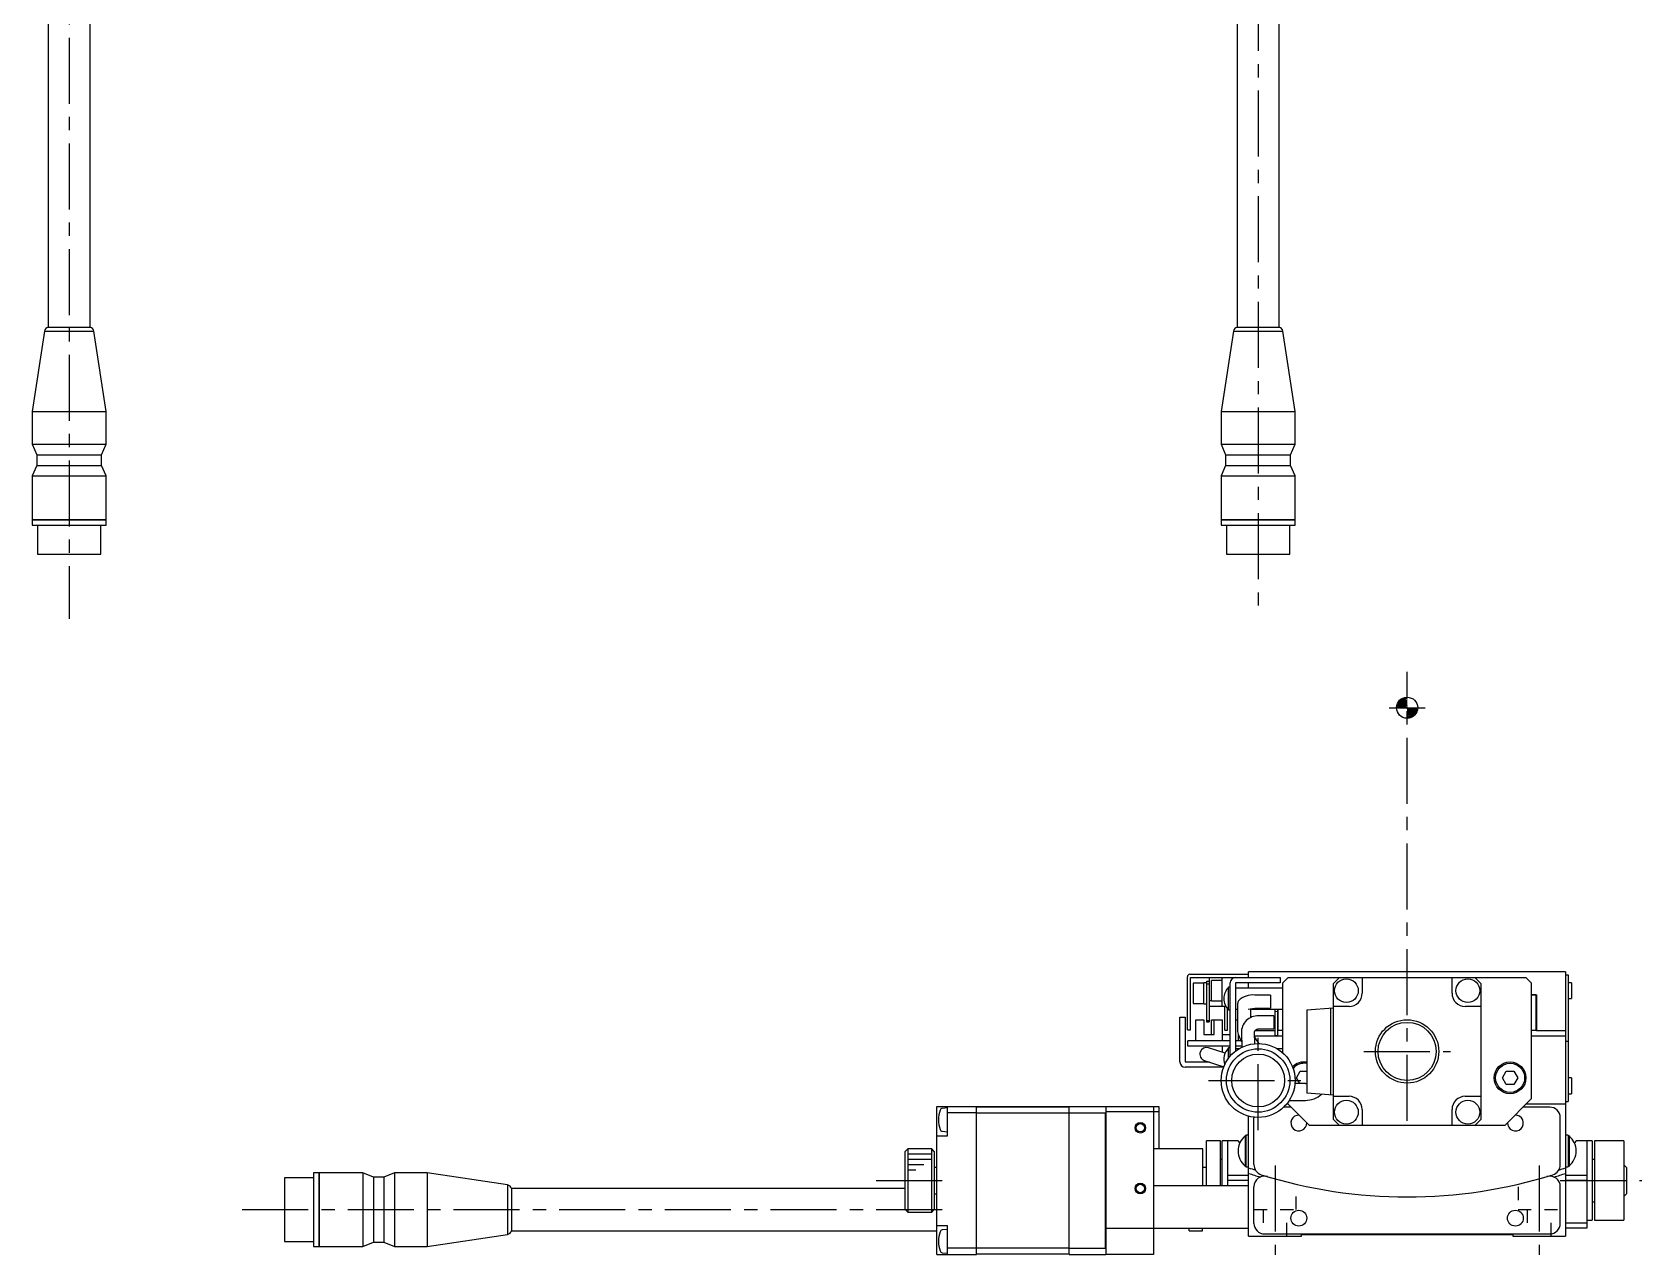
# Model space of a CAD drawing. Extents: x -270 to 424, y 17 to 483.
# Drawn here: x -243.4 to 61.3, y 20.2 to 251.6 of the extents above; entities that cross this region are included whole.
import ezdxf

# ---------------------------------------------------------------- set-up
doc = ezdxf.new("R2010")
doc.units = 0
doc.header["$LTSCALE"] = 10
doc.linetypes.add('CENTER', pattern=[2, 1.25, -0.25, 0.25, -0.25])
doc.linetypes.add('DOT', pattern=[0.5, 0.25, -0.25])
doc.layers.add('1', color=7, linetype='CONTINUOUS')
doc.layers.add('21', color=7, linetype='CONTINUOUS')

# ---------------------------------------------------------------- blocks, each defined once
blk = doc.blocks.new('AID3247')
at = {"layer": '21', "color": 7, "linetype": 'CONTINUOUS'}
blk.add_circle((16.831624, 123.704332), 2, dxfattribs=at)
for centre, radius, start, end in [((16.831624, 123.704332), 1.8, 90, 180), ((16.831624, 123.704332), 1.6, 90, 180), ((16.831624, 123.704332), 1.4, 90, 179.999955), ((16.831624, 123.704332), 1.2, 90, 179.99997), ((16.831624, 123.704332), 1, 90, 179.999964), ((16.831622, 123.704334), 0.799999, 89.999799, 180.000086), ((16.831624, 123.704332), 0.6, 89.99994, 180), ((16.831624, 123.704332), 0.4, 90, 180), ((16.831624, 123.704332), 0.2, 90, 180), ((16.831624, 123.704332), 0.6, 269.99994, 0), ((16.831624, 123.704332), 1.8, 270, 0), ((16.831624, 123.704332), 1.6, 270, 0), ((16.831624, 123.704332), 0.4, 270, 0), ((16.831624, 123.704332), 0.2, 270, 0), ((16.831624, 123.704332), 1.2, 270, 359.99997), ((16.831624, 123.704332), 1.4, 270, 359.999955), ((16.831624, 123.704332), 1, 270, 359.999964), ((16.831622, 123.704334), 0.799999, 270.000201, 359.999914)]:
    blk.add_arc(centre, radius, start, end, dxfattribs=at)

msp = doc.modelspace()

# ---------------------------------------------------------------- linework, layer by layer
at = {"layer": '1', "color": 4, "linetype": 'CENTER'}
for p, q in [((-236.441845, 290.531087), (-236.441845, 140.531087)), ((-11.368376, 280.531087), (-11.368376, 140.531087)), ((16.831624, 45.531087), (16.831624, 130.531087)), ((13.431624, 123.704332), (20.231624, 123.704332)), ((-11.368376, 43.754334), (-11.368376, 62.554331)), ((8.631624, 58.654332), (25.031624, 58.654332)), ((-20.768375, 53.154332), (-1.968378, 53.154332)), ((-8.168376, 37.068424), (-8.168376, 20.15778)), ((41.831624, 37.068424), (41.831624, 20.15778)), ((-83.668376, 34.204332), (-68.668376, 34.204332)), ((45.811909, 34.204332), (61.25976, 34.204332)), ((-203.668376, 28.704332), (-70.297175, 28.704332))]:
    msp.add_line(p, q, dxfattribs=at)
at = {"layer": '1', "color": 7, "linetype": 'CONTINUOUS'}
for p, q in [((-240.441845, 280.78109), (-240.441845, 195.738746)), ((-232.441845, 195.738746), (-232.441845, 278.281086)), ((-15.368376, 278.281086), (-15.368376, 195.738746)), ((-7.368376, 195.738746), (-7.368376, 279.409306)), ((-241.12617, 195.015073), (-243.441844, 179.78109)), ((-241.12617, 195.015073), (-231.757519, 195.015073)), ((-240.441845, 195.738746), (-232.441845, 195.738746)), ((-229.441846, 179.78109), (-231.757519, 195.015073)), ((-16.052702, 195.015073), (-18.368375, 179.78109)), ((-16.052702, 195.015073), (-6.684051, 195.015073)), ((-15.368376, 195.738746), (-7.368376, 195.738746)), ((-4.368377, 179.78109), (-6.684051, 195.015073)), ((-243.441844, 179.78109), (-243.441844, 173.588091)), ((-243.441844, 179.78109), (-229.441846, 179.78109)), ((-229.441846, 173.588091), (-229.441846, 179.78109)), ((-18.368375, 179.78109), (-18.368375, 173.588091)), ((-18.368375, 179.78109), (-4.368377, 179.78109)), ((-4.368377, 173.588091), (-4.368377, 179.78109)), ((-243.441844, 173.588091), (-242.591845, 171.588091)), ((-243.441844, 173.588091), (-229.441846, 173.588091)), ((-242.591845, 171.588091), (-242.591845, 169.588091)), ((-242.591845, 171.588091), (-230.291845, 171.588091)), ((-230.291845, 171.588091), (-229.441846, 173.588091)), ((-230.291845, 169.588091), (-230.291845, 171.588091)), ((-18.368375, 173.588091), (-17.518376, 171.588091)), ((-18.368375, 173.588091), (-4.368377, 173.588091)), ((-17.518376, 171.588091), (-17.518376, 169.588091)), ((-17.518376, 171.588091), (-5.218376, 171.588091)), ((-5.218376, 171.588091), (-4.368377, 173.588091)), ((-5.218376, 169.588091), (-5.218376, 171.588091)), ((-242.591845, 169.588091), (-243.441844, 167.588091)), ((-243.441844, 167.588091), (-243.441844, 159.331091)), ((-243.441844, 167.588091), (-229.441846, 167.588091)), ((-242.591845, 169.588091), (-230.291845, 169.588091)), ((-229.441846, 167.588091), (-230.291845, 169.588091)), ((-229.441846, 159.331091), (-229.441846, 167.588091)), ((-17.518376, 169.588091), (-18.368375, 167.588091)), ((-18.368375, 167.588091), (-18.368375, 159.331091)), ((-18.368375, 167.588091), (-4.368377, 167.588091)), ((-17.518376, 169.588091), (-5.218376, 169.588091)), ((-4.368377, 167.588091), (-5.218376, 169.588091)), ((-4.368377, 159.331091), (-4.368377, 167.588091)), ((-243.441844, 159.331091), (-243.391844, 159.281091)), ((-243.441844, 159.331091), (-229.441846, 159.331091)), ((-243.441844, 159.281091), (-243.441844, 158.281089)), ((-243.441844, 159.281091), (-229.441846, 159.281091)), ((-229.491846, 159.281091), (-229.441846, 159.331091)), ((-229.441846, 158.281089), (-229.441846, 159.281091)), ((-18.368375, 159.331091), (-18.318375, 159.281091)), ((-18.368375, 159.331091), (-4.368377, 159.331091)), ((-18.368375, 159.281091), (-18.368375, 158.281089)), ((-18.368375, 159.281091), (-4.368377, 159.281091)), ((-4.418377, 159.281091), (-4.368377, 159.331091)), ((-4.368377, 158.281089), (-4.368377, 159.281091)), ((-243.441844, 158.281089), (-229.441846, 158.281089)), ((-242.441843, 158.281089), (-242.441843, 152.781088)), ((-230.441847, 152.781088), (-230.441847, 158.281089)), ((-18.368375, 158.281089), (-4.368377, 158.281089)), ((-17.368374, 158.281089), (-17.368374, 152.781088)), ((-5.368378, 152.781088), (-5.368378, 158.281089)), ((-242.441843, 152.781088), (-230.441847, 152.781088)), ((-17.368374, 152.781088), (-5.368378, 152.781088)), ((-24.268376, 73.254332), (-13.168376, 73.254332)), ((46.831624, 73.704332), (-13.168376, 73.704332)), ((-13.168376, 72.654332), (-13.168376, 73.704332)), ((46.831624, 73.704332), (46.831624, 23.704332)), ((46.831624, 73.154332), (47.331624, 73.154332)), ((47.331624, 73.154332), (47.331624, 49.154332)), ((-24.768376, 62.754332), (-24.768376, 72.754332)), ((-24.168376, 62.754332), (-24.168376, 72.654332)), ((-24.168376, 72.654332), (-7.168376, 72.654332)), ((-23.668376, 71.554332), (-23.668376, 67.754332)), ((-21.668376, 71.554332), (-23.668376, 71.554332)), ((-21.668376, 67.654332), (-21.668376, 71.654332)), ((-21.168376, 71.654332), (-21.668376, 71.654332)), ((-21.168376, 71.980224), (-20.668376, 71.980224)), ((-21.168376, 71.980224), (-21.168376, 64.27541)), ((-21.168376, 71.429536), (-20.668376, 71.429536)), ((-20.668376, 72.654332), (-20.668376, 64.27541)), ((-18.168376, 72.054332), (-20.168376, 72.054332)), ((-20.168376, 68.254332), (-20.168376, 72.054332)), ((-18.168376, 67.154332), (-18.168376, 72.654332)), ((-15.980627, 72.604332), (-18.168376, 72.604332)), ((-16.668376, 70.804332), (-16.960624, 70.804332)), ((-16.960624, 66.504332), (-16.960624, 70.804332)), ((-16.668376, 57.727076), (-16.668376, 71.654332)), ((-15.668376, 71.654332), (-15.668376, 58.677917)), ((-7.168376, 71.654332), (-15.668376, 71.654332)), ((-6.668376, 70.654332), (-15.668376, 70.654332)), ((-13.168376, 70.654332), (-13.168376, 71.654332)), ((-7.168376, 72.654332), (-7.168376, 71.654332)), ((-5.668376, 72.654332), (-6.668376, 71.654332)), ((-6.668376, 58.341816), (-6.668376, 71.654332)), ((-5.668376, 72.654332), (39.331624, 72.654332)), ((4.031624, 72.654332), (2.831624, 71.454332)), ((2.831624, 71.454332), (2.831624, 45.854332)), ((8.331624, 72.654332), (8.331624, 69.654332)), ((25.331624, 69.654332), (25.331624, 72.654332)), ((30.831624, 71.454332), (29.631624, 72.654332)), ((30.831624, 45.854332), (30.831624, 71.454332)), ((40.331624, 71.654332), (39.331624, 72.654332)), ((40.331624, 71.654332), (40.331624, 49.654332)), ((47.931624, 71.654332), (47.331624, 71.654332)), ((47.931624, 71.654332), (47.931624, 68.654332)), ((-23.668376, 67.754332), (-21.668376, 67.754332)), ((-21.668376, 67.654332), (-21.168376, 67.654332)), ((-20.668376, 68.300458), (-20.168376, 68.300458)), ((-17.466453, 67.154332), (-20.668376, 67.154332)), ((-20.168376, 68.254332), (-18.168376, 68.254332)), ((-17.668376, 62.654332), (-17.668376, 67.154332)), ((-15.252481, 67.679643), (-15.258301, 67.552841)), ((-15.258301, 67.552841), (-15.258301, 62.48838)), ((-15.230875, 67.827122), (-15.252481, 67.679643)), ((-15.192967, 67.973524), (-15.230875, 67.827122)), ((-15.138469, 68.1174), (-15.192967, 67.973524)), ((-15.067258, 68.257129), (-15.138469, 68.1174)), ((-9.008301, 69.32048), (-12.008301, 69.32048)), ((-9.008301, 69.32048), (-9.008301, 66.82048)), ((5.831624, 67.154332), (2.831624, 67.154332)), ((30.831624, 67.154332), (27.831624, 67.154332)), ((40.331624, 69.395692), (41.331624, 69.395692)), ((40.331624, 69.371533), (41.32536, 69.371533)), ((41.281624, 69.345715), (40.331624, 69.345715)), ((41.281624, 69.345715), (41.32536, 69.371533)), ((41.281624, 62.679768), (41.281624, 69.345715)), ((41.331624, 69.395692), (41.331624, 62.605192)), ((47.331624, 68.654332), (47.931624, 68.654332)), ((-26.168376, 56.654332), (-26.168376, 65.154332)), ((-26.168376, 65.154332), (-25.168376, 65.154332)), ((-25.168376, 65.154332), (-25.168376, 56.654332)), ((-23.168376, 64.654332), (-21.668376, 64.654332)), ((-23.168376, 60.654332), (-23.168376, 64.654332)), ((-21.668376, 64.654332), (-21.668376, 61.854332)), ((-21.168376, 64.535882), (-20.668376, 64.535882)), ((-21.168376, 64.27541), (-20.668376, 64.27541)), ((-20.168376, 61.854332), (-20.168376, 64.654332)), ((-20.168376, 64.654332), (-18.168376, 64.654332)), ((-19.668376, 61.854332), (-19.668376, 64.654332)), ((-18.168376, 64.654332), (-18.168376, 60.654332)), ((-17.168376, 62.654332), (-17.168376, 66.728196)), ((-16.960624, 66.504332), (-16.668376, 66.504332)), ((-15.668376, 66.654332), (-15.258301, 66.654332)), ((-15.668376, 64.654332), (-15.258301, 64.654332)), ((-13.229056, 66.671013), (-12.008301, 66.82048)), ((-12.758301, 65.071957), (-12.758301, 66.774046)), ((-12.758301, 66.654332), (-6.668376, 66.654332)), ((-12.008301, 66.82048), (-9.008301, 66.82048)), ((-8.368376, 65.404332), (-11.301675, 65.404332)), ((-8.368376, 65.404332), (-8.368376, 62.904332)), ((-8.168376, 61.517387), (-8.168376, 66.654332)), ((-8.168376, 66.219347), (-7.668376, 66.250949)), ((-7.668376, 61.517387), (-7.668376, 66.654332)), ((-7.618376, 66.654332), (-7.618376, 62.679768)), ((-2.168376, 66.554702), (2.831624, 66.904332)), ((-2.168376, 66.554698), (-2.168376, 50.753966)), ((2.331624, 66.869369), (2.331624, 50.439296)), ((-24.768376, 62.754332), (-24.168376, 62.754332)), ((-21.668376, 61.854332), (-19.668376, 61.854332)), ((-18.168376, 61.854332), (-16.668376, 61.854332)), ((-17.668376, 62.654332), (-17.168376, 62.654332)), ((-15.258301, 62.48838), (-15.258272, 62.478788)), ((-15.168376, 61.92968), (-15.168376, 60.654332)), ((-14.549838, 62.169827), (-14.454418, 59.437352)), ((-12.051564, 62.285805), (-12.04908, 62.32678)), ((-12.051564, 62.285805), (-12.04908, 62.32678)), ((-12.051361, 62.257076), (-12.051564, 62.285805)), ((-12.051361, 62.257076), (-12.051564, 62.285805)), ((-11.977006, 60.127822), (-12.051361, 62.257076)), ((-12.04908, 62.32678), (-12.043352, 62.367517)), ((-12.04908, 62.32678), (-12.043352, 62.367517)), ((-12.043352, 62.367517), (-12.034556, 62.407304)), ((-12.043352, 62.367517), (-12.034556, 62.407304)), ((-12.034556, 62.407304), (-12.023016, 62.445574)), ((-12.034556, 62.407304), (-12.023016, 62.445574)), ((-6.668376, 61.517387), (-12.02553, 61.517387)), ((-12.023016, 62.445574), (-12.009103, 62.481999)), ((-12.023016, 62.445574), (-12.009103, 62.481999)), ((-11.546137, 60.668471), (-12.019151, 61.328003)), ((-12.009103, 62.481999), (-11.993168, 62.516463)), ((-12.009103, 62.481999), (-11.993168, 62.516463)), ((-11.993168, 62.516463), (-11.975497, 62.548983)), ((-11.993168, 62.516463), (-11.975497, 62.548983)), ((-11.975497, 62.548983), (-11.956317, 62.579646)), ((-11.975497, 62.548983), (-11.956317, 62.579646)), ((-11.956317, 62.579646), (-11.935802, 62.608559)), ((-11.956317, 62.579646), (-11.935802, 62.608559)), ((-11.935802, 62.608559), (-11.914084, 62.635827)), ((-11.935802, 62.608559), (-11.914084, 62.635827)), ((-11.918926, 62.629747), (-8.168376, 62.629747)), ((-11.914084, 62.635827), (-11.89127, 62.661545)), ((-11.914084, 62.635827), (-11.89127, 62.661545)), ((-11.89127, 62.661545), (-11.867446, 62.685791)), ((-11.89127, 62.661545), (-11.867446, 62.685791)), ((-11.867446, 62.685791), (-11.842686, 62.708629)), ((-11.867446, 62.685791), (-11.842686, 62.708629)), ((-11.842686, 62.708629), (-11.817053, 62.730111)), ((-11.842686, 62.708629), (-11.817053, 62.730111)), ((-11.817053, 62.730111), (-11.790606, 62.750276)), ((-11.817053, 62.730111), (-11.790606, 62.750276)), ((-11.790606, 62.750276), (-11.763396, 62.769154)), ((-11.790606, 62.750276), (-11.763396, 62.769154)), ((-11.763396, 62.769154), (-11.735474, 62.786769)), ((-11.763396, 62.769154), (-11.735474, 62.786769)), ((-11.735474, 62.786769), (-11.70689, 62.803135)), ((-11.735474, 62.786769), (-11.70689, 62.803135)), ((-11.70689, 62.803135), (-11.67769, 62.818266)), ((-11.70689, 62.803135), (-11.67769, 62.818266)), ((-11.67769, 62.818266), (-11.647922, 62.832167)), ((-11.67769, 62.818266), (-11.647922, 62.832167)), ((-11.647922, 62.832167), (-11.617634, 62.844845)), ((-11.647922, 62.832167), (-11.617634, 62.844845)), ((-11.617634, 62.844845), (-11.586873, 62.8563)), ((-11.617634, 62.844845), (-11.586873, 62.8563)), ((-11.586873, 62.8563), (-11.555688, 62.866533)), ((-11.586873, 62.8563), (-11.555688, 62.866533)), ((-11.555688, 62.866533), (-11.524126, 62.875544)), ((-11.555688, 62.866533), (-11.524126, 62.875544)), ((-11.524126, 62.875544), (-11.492238, 62.883332)), ((-11.524126, 62.875544), (-11.492238, 62.883332)), ((-11.492238, 62.883332), (-11.460073, 62.889896)), ((-11.492238, 62.883332), (-11.460073, 62.889896)), ((-11.460073, 62.889896), (-11.427682, 62.895233)), ((-11.460073, 62.889896), (-11.427682, 62.895233)), ((-11.427682, 62.895233), (-11.395116, 62.899344)), ((-11.427682, 62.895233), (-11.395116, 62.899344)), ((-11.395116, 62.899344), (-11.362426, 62.902229)), ((-11.395116, 62.899344), (-11.362426, 62.902229)), ((-11.362426, 62.902229), (-11.329665, 62.903886)), ((-11.362426, 62.902229), (-11.329665, 62.903886)), ((-11.329665, 62.903886), (-11.301675, 62.904332)), ((-11.329665, 62.903886), (-11.301675, 62.904332)), ((-11.301675, 62.904332), (-8.368376, 62.904332)), ((-8.168376, 61.654332), (-7.668376, 61.654332)), ((-7.618376, 62.679768), (-7.6633, 62.607683)), ((-6.668376, 62.607683), (-7.6633, 62.607683)), ((-7.618376, 62.679768), (-6.668376, 62.679768)), ((40.331624, 62.679768), (41.281624, 62.679768)), ((41.326548, 62.607683), (40.331624, 62.607683)), ((46.831624, 61.517387), (40.331624, 61.517387)), ((41.281624, 62.679768), (41.326548, 62.607683)), ((41.331624, 62.629747), (46.831624, 62.629747)), ((-16.668376, 60.654332), (-24.668376, 60.654332)), ((-24.668376, 59.654332), (-24.668376, 60.654332)), ((-16.668376, 59.654332), (-24.668376, 59.654332)), ((-17.632714, 58.319855), (-20.782105, 59.343153)), ((-18.168376, 59.654332), (-18.168376, 58.493901)), ((-16.668376, 59.304332), (-16.960624, 59.304332)), ((-16.960624, 57.364647), (-16.960624, 59.304332)), ((-14.555916, 60.654332), (-15.668376, 60.654332)), ((-14.461995, 59.654332), (-15.668376, 59.654332)), ((-14.973926, 59.154332), (-15.668376, 59.154332)), ((-11.156283, 60.151118), (-11.546137, 60.668471)), ((-6.668376, 59.154332), (-7.762827, 59.154332)), ((47.331624, 60.529452), (46.831624, 60.529452)), ((-25.168376, 56.654332), (-20.596936, 56.654332)), ((-17.906724, 55.654332), (-25.168376, 55.654332)), ((-21.554648, 56.965512), (-17.862927, 55.765998)), ((-4.111752, 53.654332), (-3.390064, 54.904332)), ((-3.390064, 54.904332), (-2.168376, 54.904332)), ((34.888248, 53.654332), (35.609936, 54.904332)), ((35.609936, 54.904332), (37.053311, 54.904332)), ((37.053311, 54.904332), (37.774999, 53.654332)), ((-2.416906, 52.589792), (-4.391179, 52.589792)), ((-3.497139, 52.589792), (-4.111752, 53.654332)), ((35.609936, 52.404332), (34.888248, 53.654332)), ((37.053311, 52.404332), (35.609936, 52.404332)), ((37.774999, 53.654332), (37.053311, 52.404332)), ((47.931624, 53.654332), (47.331624, 53.654332)), ((47.931624, 53.654332), (47.931624, 50.654332)), ((-5.85513, 48.841086), (-1.668376, 44.654332)), ((-5.466833, 49.389792), (-2.416906, 49.389792)), ((2.831624, 50.404332), (-2.168376, 50.753972)), ((2.831624, 50.154332), (5.831624, 50.154332)), ((27.831624, 50.154332), (30.831624, 50.154332)), ((35.331624, 44.654332), (40.331624, 49.654332)), ((46.831624, 49.154332), (47.331624, 49.154332)), ((47.331624, 50.654332), (47.931624, 50.654332)), ((-72.168376, 48.204332), (-30.168376, 48.204332)), ((-72.168376, 20.204332), (-72.168376, 48.204332)), ((-70.168376, 47.954332), (-71.153656, 47.868132)), ((-70.168376, 42.704332), (-70.168376, 48.204332)), ((-64.668376, 47.004332), (-70.168376, 47.004332)), ((-64.668376, 20.204332), (-64.668376, 48.204332)), ((-47.168376, 48.104332), (-64.668376, 48.104332)), ((-47.168376, 46.962911), (-64.668376, 46.962911)), ((-47.168376, 20.204332), (-47.168376, 48.204332)), ((-47.168376, 47.004332), (-40.268376, 47.004332)), ((-40.268376, 47.004332), (-40.168376, 47.104332)), ((-40.268376, 21.404332), (-40.268376, 47.004332)), ((-40.168376, 48.154332), (-40.218376, 48.204332)), ((-40.168376, 20.204332), (-40.168376, 48.204332)), ((-30.168376, 47.204332), (-40.168376, 47.204332)), ((-31.168376, 48.204332), (-31.168376, 20.204332)), ((-30.168376, 48.204332), (-30.168376, 40.204332)), ((-13.168376, 23.704332), (-13.168376, 46.38972)), ((-12.168376, 37.225805), (-12.168376, 46.104332)), ((-5.118376, 48.104332), (-6.520956, 48.104332)), ((-5.964907, 48.704332), (-5.718376, 48.704332)), ((2.831624, 45.854332), (4.031624, 44.654332)), ((8.331624, 47.654332), (8.331624, 44.654332)), ((25.331624, 44.654332), (25.331624, 47.654332)), ((29.631624, 44.654332), (30.831624, 45.854332)), ((43.831624, 48.104332), (38.781624, 48.104332)), ((39.381624, 48.704332), (46.831624, 48.704332)), ((45.831624, 37.225805), (45.831624, 46.104332)), ((-72.168376, 42.704332), (-70.168376, 42.704332)), ((-71.153656, 43.540533), (-70.168376, 43.454332)), ((-13.827932, 42.664332), (-13.827932, 36.964332)), ((-13.668376, 42.664332), (-13.827932, 42.664332)), ((-13.668377, 42.814332), (-13.668377, 36.814332)), ((-13.168376, 42.814332), (-13.668377, 42.814332)), ((35.331624, 44.654332), (-1.668376, 44.654332)), ((47.331624, 42.814332), (46.831623, 42.814332)), ((47.331623, 42.814332), (47.331623, 36.814332)), ((47.491179, 42.664332), (47.331623, 42.664332)), ((47.491178, 42.664332), (47.491178, 36.964332)), ((-77.668376, 40.204332), (-78.168376, 39.704332)), ((-78.168376, 28.704332), (-78.168376, 39.704332)), ((-77.668376, 40.204332), (-77.668376, 28.204332)), ((-73.168376, 40.204332), (-77.668376, 40.204332)), ((-73.168376, 28.204332), (-73.168376, 40.204332)), ((-72.668376, 39.704332), (-73.168376, 40.204332)), ((-72.668376, 39.704332), (-72.668376, 28.704332)), ((-21.868376, 40.204332), (-31.168376, 40.204332)), ((-21.868376, 33.204332), (-21.868376, 40.204332)), ((-18.468376, 41.704332), (-21.168376, 41.704332)), ((-21.168376, 33.204332), (-21.168376, 41.704332)), ((-18.468376, 33.204332), (-18.468376, 41.704332)), ((-15.168376, 41.704332), (-18.168376, 41.704332)), ((-18.168376, 33.204332), (-18.168376, 41.704332)), ((-17.168376, 41.704332), (-17.168376, 33.204332)), ((-14.828163, 41.364119), (-15.168376, 41.704332)), ((48.831624, 41.704332), (48.49141, 41.364119)), ((51.831624, 41.704332), (48.831624, 41.704332)), ((50.831624, 41.704332), (50.831624, 25.204332)), ((51.831624, 41.704332), (51.831624, 26.704332)), ((52.331624, 41.704332), (52.331624, 26.704332)), ((57.831624, 41.704332), (52.331624, 41.704332)), ((57.831624, 41.704332), (57.831624, 26.704332)), ((-72.168376, 36.704332), (-72.668376, 36.704332)), ((-21.168376, 36.704332), (-21.868376, 36.704332)), ((-18.168376, 38.204332), (-18.468376, 38.204332)), ((-13.827932, 36.964332), (-13.668377, 36.964332)), ((-13.668377, 36.814332), (-13.168377, 36.814332)), ((46.831623, 36.814332), (47.331623, 36.814332)), ((47.331623, 36.964332), (47.491178, 36.964332)), ((52.331624, 38.204332), (51.831624, 38.204332)), ((58.331624, 36.704332), (57.831624, 37.204332)), ((58.331624, 36.704332), (58.331624, 31.704332)), ((-190.168374, 34.70433), (-195.668375, 34.70433)), ((-195.668375, 34.70433), (-195.668375, 22.704334)), ((-189.168372, 35.704331), (-190.168374, 35.704331)), ((-190.168374, 35.704331), (-190.168374, 21.704333)), ((-189.118372, 35.704331), (-189.168372, 35.654331)), ((-189.168372, 35.704331), (-189.168372, 21.704333)), ((-180.861372, 35.704331), (-189.118372, 35.704331)), ((-189.118372, 35.704331), (-189.118372, 21.704333)), ((-178.861372, 34.854332), (-180.861372, 35.704331)), ((-180.861372, 35.704331), (-180.861372, 21.704333)), ((-176.861372, 34.854332), (-178.861372, 34.854332)), ((-178.861372, 34.854332), (-178.861372, 22.554332)), ((-174.861372, 35.704331), (-176.861372, 34.854332)), ((-176.861372, 34.854332), (-176.861372, 22.554332)), ((-168.668373, 35.704331), (-174.861372, 35.704331)), ((-174.861372, 35.704331), (-174.861372, 21.704333)), ((-153.43439, 33.388658), (-168.668373, 35.704331)), ((-168.668373, 35.704331), (-168.668373, 21.704333)), ((-17.168376, 35.204332), (-13.168376, 35.204332)), ((-13.168376, 34.204332), (-17.168376, 34.204332)), ((46.831624, 35.204332), (50.831624, 35.204332)), ((50.831624, 34.204332), (46.831624, 34.204332)), ((-153.43439, 33.388658), (-153.43439, 24.020007)), ((-78.168376, 32.704332), (-152.710716, 32.704332)), ((-152.710716, 32.704332), (-152.710716, 24.704332)), ((-72.668376, 31.704332), (-72.168376, 31.704332)), ((-13.168376, 33.204332), (-31.168376, 33.204332)), ((-12.168376, 26.104332), (-12.168376, 33.043579)), ((45.831624, 26.104332), (45.831624, 33.043579)), ((57.831624, 31.204332), (58.331624, 31.704332)), ((-78.168376, 28.704332), (-77.668376, 28.204332)), ((-77.668376, 28.204332), (-73.168376, 28.204332)), ((-73.168376, 28.204332), (-72.668376, 28.704332)), ((51.831624, 30.204332), (52.331624, 30.204332)), ((-152.710716, 24.704332), (-72.168376, 24.704332)), ((-72.168376, 25.704332), (-70.168376, 25.704332)), ((-70.168376, 24.954332), (-71.153656, 24.868132)), ((-70.168376, 20.204332), (-70.168376, 25.704332)), ((-40.168376, 25.204332), (-13.168376, 25.204332)), ((-24.418376, 24.704332), (-24.418376, 25.204332)), ((-24.418376, 24.704332), (-21.918376, 24.704332)), ((-21.918376, 24.704332), (-21.918376, 25.204332)), ((46.831624, 26.204332), (50.831624, 26.204332)), ((50.831624, 25.204332), (46.831624, 25.204332)), ((50.831624, 26.704332), (51.831624, 26.704332)), ((52.331624, 26.704332), (57.831624, 26.704332)), ((-195.668375, 22.704334), (-190.168374, 22.704334)), ((-190.168374, 21.704333), (-189.168372, 21.704333)), ((-189.168372, 21.754333), (-189.118372, 21.704333)), ((-189.118372, 21.704333), (-180.861372, 21.704333)), ((-180.861372, 21.704333), (-178.861372, 22.554332)), ((-178.861372, 22.554332), (-176.861372, 22.554332)), ((-176.861372, 22.554332), (-174.861372, 21.704333)), ((-174.861372, 21.704333), (-168.668373, 21.704333)), ((-168.668373, 21.704333), (-153.43439, 24.020007)), ((-64.668376, 21.404332), (-70.168376, 21.404332)), ((-47.168376, 21.445754), (-64.668376, 21.445754)), ((-47.168376, 21.404332), (-40.268376, 21.404332)), ((-40.168376, 21.304332), (-40.268376, 21.404332)), ((-13.168376, 23.704332), (-3.168376, 23.704332)), ((-10.168376, 24.104332), (43.831624, 24.104332)), ((-3.168376, 24.004332), (36.831624, 24.004332)), ((-3.168376, 23.704332), (-3.168376, 24.004332)), ((36.831624, 24.004332), (36.831624, 23.704332)), ((36.831624, 23.704332), (46.831624, 23.704332)), ((-72.168376, 20.204332), (-64.668376, 20.204332)), ((-71.153656, 20.540533), (-70.168376, 20.454332)), ((-47.168376, 20.304332), (-64.668376, 20.304332)), ((-47.168376, 20.204332), (-40.218376, 20.204332)), ((-40.218376, 20.204332), (-40.168376, 20.254332)), ((-31.168376, 20.204332), (-40.168376, 20.204332))]:
    msp.add_line(p, q, dxfattribs=at)
at = {"layer": '1', "color": 9, "linetype": 'CONTINUOUS'}
for p, q in [((-73.168376, 39.204332), (-77.668376, 39.204332)), ((-73.168376, 38.204332), (-77.668376, 38.204332)), ((-74.668376, 37.204332), (-77.668376, 37.204332)), ((-76.168376, 36.204332), (-77.668376, 36.204332))]:
    msp.add_line(p, q, dxfattribs=at)
at = {"layer": '1', "color": 9, "linetype": 'DOT'}
for p, q in [((-4.168376, 28.704332), (-4.168376, 33.006319)), ((37.831624, 33.00651), (37.831624, 28.704332)), ((-12.168376, 28.704332), (-4.168376, 28.704332)), ((-10.418376, 28.704332), (-10.418376, 23.704332)), ((-5.918376, 23.704332), (-5.918376, 28.704332)), ((37.831624, 28.704332), (45.831624, 28.704332)), ((39.581624, 28.704332), (39.581624, 23.704332)), ((44.081624, 23.704332), (44.081624, 28.704332))]:
    msp.add_line(p, q, dxfattribs=at)
at = {"layer": '1', "color": 7, "linetype": 'CONTINUOUS'}
for centre, radius in [((5.331624, 70.154332), 2.25), ((28.331624, 70.154332), 2.25), ((16.831624, 58.654332), 6), ((16.831624, 58.654332), 5.5), ((-11.368376, 53.154332), 6.999999), ((-11.368376, 53.154332), 5.999998), ((-11.368376, 53.154332), 5), ((36.331624, 53.654332), 3), ((36.331624, 53.654332), 2.75), ((5.331624, 47.154332), 2.25), ((28.331624, 47.154332), 2.25), ((-33.668376, 44.204332), 0.8), ((-33.668376, 32.704332), 0.8), ((-3.668376, 27.104332), 1.5), ((37.331624, 27.104332), 1.5)]:
    msp.add_circle(centre, radius, dxfattribs=at)
at = {"layer": '1', "color": 9, "linetype": 'CONTINUOUS'}
for centre in [(-33.668376, 44.204332), (-33.668376, 32.704332)]:
    msp.add_circle(centre, 1, dxfattribs=at)
at = {"layer": '1', "color": 7, "linetype": 'CONTINUOUS'}
for centre, radius, start, end in [((-240.153928, 194.781089), 1.000002, 106.733256, 166.468302), ((-232.729762, 194.781089), 1.000002, 13.531698, 73.266744), ((-15.080459, 194.781089), 1.000002, 106.733256, 166.468302), ((-7.656293, 194.781089), 1.000002, 13.531698, 73.266744), ((-24.268376, 72.754332), 0.5, 90, 180), ((-14.868376, 68.654332), 3, 134.220044, 225.779956), ((-15.668376, 71.654332), 1, 90, 180), ((-12.442349, 65.637563), 3.708406, 83.27844787, 135.05837836), ((5.831624, 69.654332), 2.5, 270, 0), ((27.831624, 69.654332), 2.5, 180, 270), ((71.281624, 123.654332), 62, 241.107646, 241.114257), ((-11.364867, 62.219599), 3.18536, 88.863281, 180.895301), ((-10.992077, 63.06204), 4.308772, 188.090595, 215.647853), ((-37.618376, 123.654332), 68, 296.132033, 296.136797), ((71.281624, 123.654332), 68, 243.863203, 243.867967), ((-21.168376, 58.154332), 1.25, 72, 252), ((-14.868376, 57.154332), 3, 134.220044, 199.565957), ((-25.168376, 56.654332), 1, 180, 270), ((-2.668376, 53.654332), 3, 80.405932, 136.711663), ((-2.668376, 53.654332), 2.75, 79.524318, 139.33281), ((-2.416906, 53.989792), 1.4, 270, 280.225391), ((-2.416906, 53.989792), 4.6, 270, 311.736603), ((5.831624, 47.654332), 2.5, 0, 90), ((27.831624, 47.654332), 2.5, 90, 180), ((-65.868376, 45.704332), 6, 162.370845, 197.629155), ((-71.110078, 47.370034), 0.5, 95, 162.370845), ((-10.168376, 46.104332), 2, 177.260134, 180), ((-3.668376, 45.104332), 1.5, 88.05682, 1.94318), ((37.331624, 45.104332), 1.5, 178.05682, 91.94318), ((43.831624, 46.104332), 2, 0, 90), ((-71.110078, 44.038631), 0.5, 197.629155, 265), ((-11.468377, 39.814332), 3.7, 129.621835, 230.378165), ((45.131623, 39.814332), 3.7, 309.621835, 50.378165), ((16.831624, 123.604332), 92, 250.968559, 251.811253), ((-10.168376, 37.225805), 2, 180, 252.641921), ((43.831624, 37.225805), 2, 287.358079, 0), ((16.831624, 123.604332), 92, 288.188747, 289.031441), ((16.831624, 123.604332), 93, 251.180937, 252.589936), ((-10.168376, 33.043579), 2, 73.39845, 180), ((16.831624, 123.604332), 92.5, 252.641921, 287.358079), ((43.831624, 33.043579), 2, 0, 106.60155), ((16.831624, 123.604332), 93, 287.410064, 288.819063), ((-153.668374, 32.416415), 1.000002, 16.733256, 76.468302), ((-153.668374, 24.992249), 1.000002, 283.531698, 343.266744), ((-65.868376, 22.704332), 6, 162.370845, 197.629155), ((-71.110078, 24.370034), 0.5, 95, 162.370845), ((-10.168376, 26.104332), 2, 180, 270), ((43.831624, 26.104332), 2, 270, 0), ((-71.110078, 21.038631), 0.5, 197.629155, 265)]:
    msp.add_arc(centre, radius, start, end, dxfattribs=at)

# ---------------------------------------------------------------- block references
at = {"layer": '21'}
msp.add_blockref('AID3247', (0, 0), dxfattribs=at)

doc.saveas('drawing.dxf')
